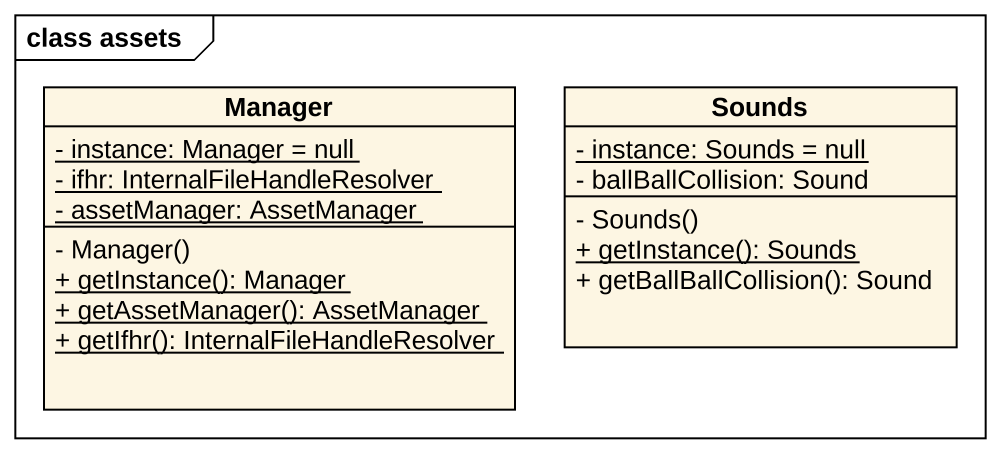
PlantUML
@startuml
mainframe class assets
hide circle
hide empty members
skinparam classAttributeIconSize 0
class Manager {
  {static} - instance: Manager = null
  {static} - ifhr: InternalFileHandleResolver
  {static} - assetManager: AssetManager
  - Manager()
  {static} + getInstance(): Manager
  {static} + getAssetManager(): AssetManager
  {static} + getIfhr(): InternalFileHandleResolver
}
class Sounds {
  {static} - instance: Sounds = null
  - ballBallCollision: Sound
  - Sounds()
  {static} + getInstance(): Sounds
  + getBallBallCollision(): Sound
}
@enduml
